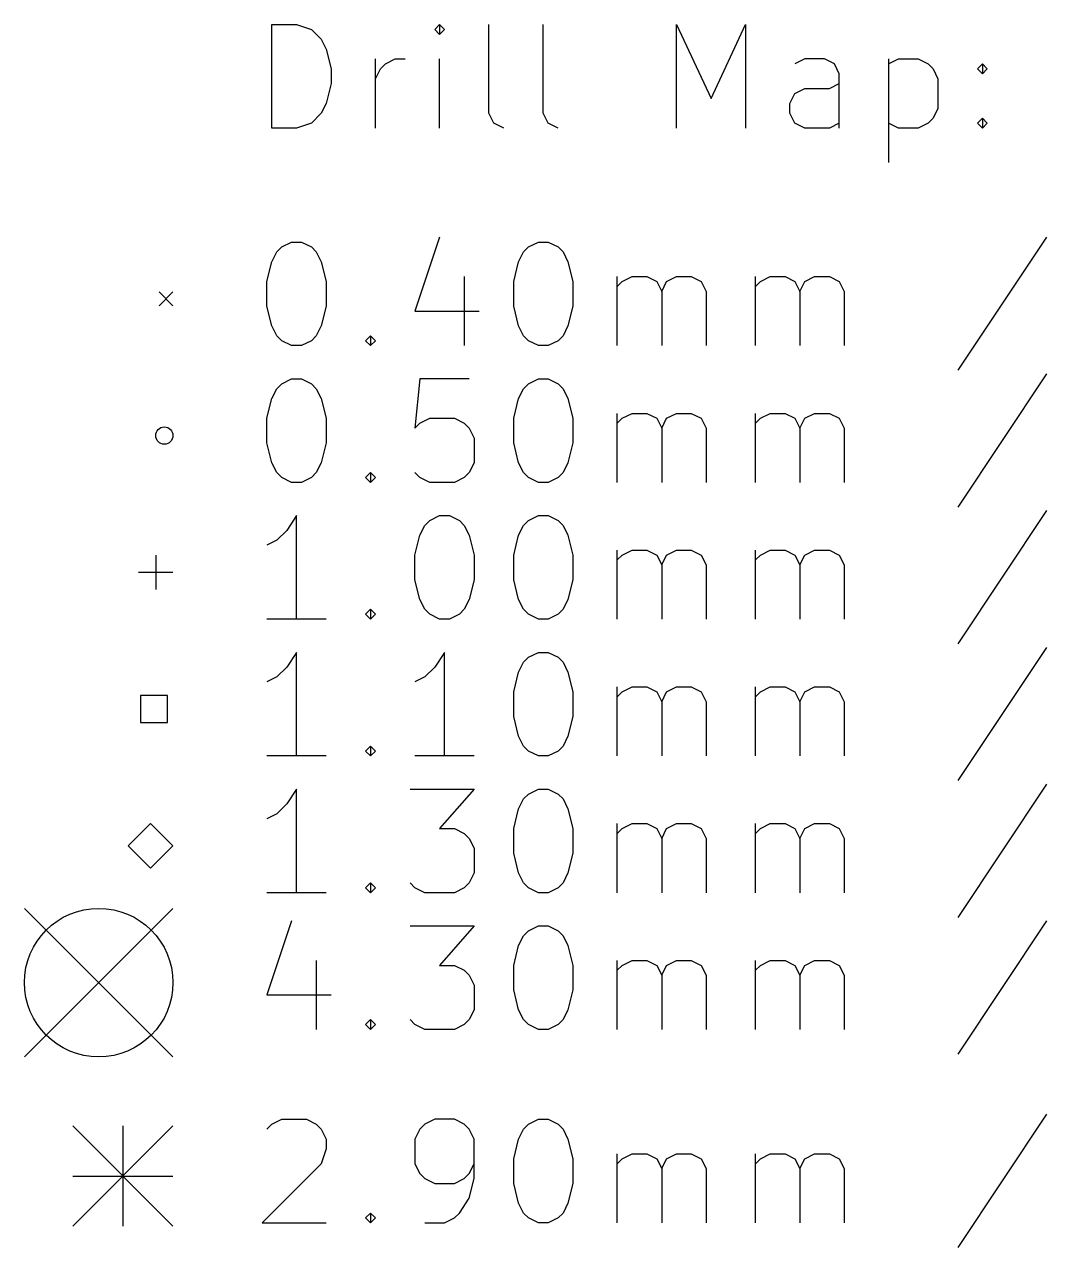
# Model space of a CAD drawing. Extents: x 46 to 146, y -167 to -22.
# Drawn here: x 46.12 to 75.72, y -166.65 to -131.23 of the extents above; entities that cross this region are included whole.
import ezdxf

# ---------------------------------------------------------------- set-up
doc = ezdxf.new("R2010")
doc.units = 0
doc.header["$MEASUREMENT"] = 0
doc.layers.add('BLACK', color=7, linetype='CONTINUOUS')

msp = doc.modelspace()

# ---------------------------------------------------------------- linework, layer by layer
at = {"layer": 'BLACK', "linetype": 'CONTINUOUS'}
for p, q in [((53.2893, -134.232), (53.2893, -131.232)), ((53.2893, -131.232), (54.0036, -131.232)), ((54.0036, -131.232), (54.4321, -131.375)), ((54.4321, -131.375), (54.7179, -131.661)), ((58.1464, -131.232), (58.0036, -131.375)), ((58.0036, -131.375), (58.1464, -131.518)), ((58.2893, -131.375), (58.1464, -131.232)), ((58.1464, -131.232), (58.1464, -131.518)), ((58.1464, -131.518), (58.2893, -131.375)), ((59.575, -133.804), (59.575, -131.232)), ((61.1464, -133.804), (61.1464, -131.232)), ((65.0036, -134.232), (65.0036, -131.232)), ((65.0036, -131.232), (66.0036, -133.375)), ((66.0036, -133.375), (67.0036, -131.232)), ((67.0036, -131.232), (67.0036, -134.232)), ((54.7179, -131.661), (54.8607, -131.946)), ((54.8607, -131.946), (55.0036, -132.518)), ((56.2893, -134.232), (56.2893, -132.232)), ((56.4321, -132.518), (56.575, -132.375)), ((56.575, -132.375), (56.8607, -132.232)), ((56.8607, -132.232), (57.1464, -132.232)), ((58.1464, -134.232), (58.1464, -132.232)), ((68.7179, -132.232), (68.4321, -132.375)), ((69.2893, -132.232), (68.7179, -132.232)), ((69.575, -132.375), (69.2893, -132.232)), ((69.7179, -132.661), (69.575, -132.375)), ((71.1464, -132.232), (71.1464, -135.232)), ((71.1464, -132.375), (71.4321, -132.232)), ((71.4321, -132.232), (72.0036, -132.232)), ((72.0036, -132.232), (72.2893, -132.375)), ((72.2893, -132.375), (72.4321, -132.518)), ((73.7179, -132.518), (73.8607, -132.375)), ((73.8607, -132.375), (74.0036, -132.518)), ((73.8607, -132.375), (73.8607, -132.661)), ((55.0036, -132.518), (55.0036, -132.946)), ((56.2893, -132.804), (56.4321, -132.518)), ((69.7179, -134.232), (69.7179, -132.661)), ((72.4321, -132.518), (72.575, -132.804)), ((73.8607, -132.661), (73.7179, -132.518)), ((74.0036, -132.518), (73.8607, -132.661)), ((55.0036, -132.946), (54.8607, -133.518)), ((68.4321, -133.232), (68.7179, -133.089)), ((68.7179, -133.089), (69.4321, -133.089)), ((69.4321, -133.089), (69.7179, -132.946)), ((72.575, -132.804), (72.575, -133.661)), ((68.2893, -133.518), (68.4321, -133.232)), ((54.7179, -133.804), (54.4321, -134.089)), ((54.8607, -133.518), (54.7179, -133.804)), ((59.7179, -134.089), (59.575, -133.804)), ((61.2893, -134.089), (61.1464, -133.804)), ((68.2893, -133.804), (68.2893, -133.518)), ((68.4321, -134.089), (68.2893, -133.804)), ((72.575, -133.661), (72.4321, -133.946)), ((54.4321, -134.089), (54.0036, -134.232)), ((60.0036, -134.232), (59.7179, -134.089)), ((61.575, -134.232), (61.2893, -134.089)), ((68.7179, -134.232), (68.4321, -134.089)), ((69.7179, -134.089), (69.4321, -134.232)), ((71.4321, -134.232), (71.1464, -134.089)), ((72.2893, -134.089), (72.0036, -134.232)), ((72.4321, -133.946), (72.2893, -134.089)), ((73.7179, -134.089), (73.8607, -133.946)), ((73.8607, -134.232), (73.7179, -134.089)), ((73.8607, -133.946), (74.0036, -134.089)), ((73.8607, -133.946), (73.8607, -134.232)), ((74.0036, -134.089), (73.8607, -134.232)), ((54.0036, -134.232), (53.2893, -134.232)), ((69.4321, -134.232), (68.7179, -134.232)), ((72.0036, -134.232), (71.4321, -134.232)), ((58.1464, -137.389), (57.4321, -139.532)), ((75.7179, -137.389), (73.1464, -141.246)), ((53.4321, -137.818), (53.575, -137.675)), ((53.575, -137.675), (53.8607, -137.532)), ((53.8607, -137.532), (54.1464, -137.532)), ((54.1464, -137.532), (54.4321, -137.675)), ((54.4321, -137.675), (54.575, -137.818)), ((60.575, -137.818), (60.7179, -137.675)), ((60.7179, -137.675), (61.0036, -137.532)), ((61.0036, -137.532), (61.2893, -137.532)), ((61.2893, -137.532), (61.575, -137.675)), ((61.575, -137.675), (61.7179, -137.818)), ((53.1464, -138.675), (53.2893, -138.104)), ((53.2893, -138.104), (53.4321, -137.818)), ((54.575, -137.818), (54.7179, -138.104)), ((54.7179, -138.104), (54.8607, -138.675)), ((60.2893, -138.675), (60.4321, -138.104)), ((60.4321, -138.104), (60.575, -137.818)), ((61.7179, -137.818), (61.8607, -138.104)), ((61.8607, -138.104), (62.0036, -138.675)), ((53.1464, -139.389), (53.1464, -138.675)), ((54.8607, -138.675), (54.8607, -139.389)), ((58.8607, -138.532), (58.8607, -140.532)), ((60.2893, -139.389), (60.2893, -138.675)), ((62.0036, -138.675), (62.0036, -139.389)), ((63.2893, -140.532), (63.2893, -138.532)), ((63.2893, -138.818), (63.4321, -138.675)), ((63.4321, -138.675), (63.7179, -138.532)), ((63.7179, -138.532), (64.1464, -138.532)), ((64.1464, -138.532), (64.4321, -138.675)), ((64.4321, -138.675), (64.575, -138.961)), ((64.575, -138.961), (64.7179, -138.675)), ((64.7179, -138.675), (65.0036, -138.532)), ((65.0036, -138.532), (65.4321, -138.532)), ((65.4321, -138.532), (65.7179, -138.675)), ((65.7179, -138.675), (65.8607, -138.961)), ((67.2893, -140.532), (67.2893, -138.532)), ((67.2893, -138.818), (67.4321, -138.675)), ((67.4321, -138.675), (67.7179, -138.532)), ((67.7179, -138.532), (68.1464, -138.532)), ((68.1464, -138.532), (68.4321, -138.675)), ((68.4321, -138.675), (68.575, -138.961)), ((68.575, -138.961), (68.7179, -138.675)), ((68.7179, -138.675), (69.0036, -138.532)), ((69.0036, -138.532), (69.4321, -138.532)), ((69.4321, -138.532), (69.7179, -138.675)), ((69.7179, -138.675), (69.8607, -138.961)), ((50.025, -138.975), (50.425, -139.375)), ((50.425, -138.975), (50.025, -139.375)), ((64.575, -138.961), (64.575, -140.532)), ((65.8607, -138.961), (65.8607, -140.532)), ((68.575, -138.961), (68.575, -140.532)), ((69.8607, -138.961), (69.8607, -140.532)), ((53.2893, -139.961), (53.1464, -139.389)), ((54.8607, -139.389), (54.7179, -139.961)), ((60.4321, -139.961), (60.2893, -139.389)), ((62.0036, -139.389), (61.8607, -139.961)), ((57.4321, -139.532), (59.2893, -139.532)), ((53.4321, -140.246), (53.2893, -139.961)), ((54.7179, -139.961), (54.575, -140.246)), ((60.575, -140.246), (60.4321, -139.961)), ((61.8607, -139.961), (61.7179, -140.246)), ((53.575, -140.389), (53.4321, -140.246)), ((53.8607, -140.532), (53.575, -140.389)), ((54.1464, -140.532), (53.8607, -140.532)), ((54.4321, -140.389), (54.1464, -140.532)), ((54.575, -140.246), (54.4321, -140.389)), ((56.0036, -140.389), (56.1464, -140.246)), ((56.1464, -140.532), (56.0036, -140.389)), ((56.1464, -140.246), (56.2893, -140.389)), ((56.1464, -140.246), (56.1464, -140.532)), ((56.2893, -140.389), (56.1464, -140.532)), ((60.7179, -140.389), (60.575, -140.246)), ((61.0036, -140.532), (60.7179, -140.389)), ((61.2893, -140.532), (61.0036, -140.532)), ((61.575, -140.389), (61.2893, -140.532)), ((61.7179, -140.246), (61.575, -140.389)), ((53.4321, -141.778), (53.575, -141.635)), ((53.575, -141.635), (53.8607, -141.492)), ((53.8607, -141.492), (54.1464, -141.492)), ((54.1464, -141.492), (54.4321, -141.635)), ((54.4321, -141.635), (54.575, -141.778)), ((57.575, -141.492), (57.4321, -142.921)), ((59.0036, -141.492), (57.575, -141.492)), ((60.575, -141.778), (60.7179, -141.635)), ((60.7179, -141.635), (61.0036, -141.492)), ((61.0036, -141.492), (61.2893, -141.492)), ((61.2893, -141.492), (61.575, -141.635)), ((61.575, -141.635), (61.7179, -141.778)), ((75.7179, -141.349), (73.1464, -145.206)), ((53.2893, -142.064), (53.4321, -141.778)), ((54.575, -141.778), (54.7179, -142.064)), ((60.4321, -142.064), (60.575, -141.778)), ((61.7179, -141.778), (61.8607, -142.064)), ((53.1464, -142.635), (53.2893, -142.064)), ((54.7179, -142.064), (54.8607, -142.635)), ((60.2893, -142.635), (60.4321, -142.064)), ((61.8607, -142.064), (62.0036, -142.635)), ((53.1464, -143.349), (53.1464, -142.635)), ((54.8607, -142.635), (54.8607, -143.349)), ((57.575, -142.778), (57.8607, -142.635)), ((57.8607, -142.635), (58.575, -142.635)), ((58.575, -142.635), (58.8607, -142.778)), ((60.2893, -143.349), (60.2893, -142.635)), ((62.0036, -142.635), (62.0036, -143.349)), ((63.2893, -144.492), (63.2893, -142.492)), ((63.2893, -142.778), (63.4321, -142.635)), ((63.4321, -142.635), (63.7179, -142.492)), ((63.7179, -142.492), (64.1464, -142.492)), ((64.1464, -142.492), (64.4321, -142.635)), ((64.4321, -142.635), (64.575, -142.921)), ((64.575, -142.921), (64.7179, -142.635)), ((64.7179, -142.635), (65.0036, -142.492)), ((65.0036, -142.492), (65.4321, -142.492)), ((65.4321, -142.492), (65.7179, -142.635)), ((65.7179, -142.635), (65.8607, -142.921)), ((67.2893, -144.492), (67.2893, -142.492)), ((67.2893, -142.778), (67.4321, -142.635)), ((67.4321, -142.635), (67.7179, -142.492)), ((67.7179, -142.492), (68.1464, -142.492)), ((68.1464, -142.492), (68.4321, -142.635)), ((68.4321, -142.635), (68.575, -142.921)), ((68.575, -142.921), (68.7179, -142.635)), ((68.7179, -142.635), (69.0036, -142.492)), ((69.0036, -142.492), (69.4321, -142.492)), ((69.4321, -142.492), (69.7179, -142.635)), ((69.7179, -142.635), (69.8607, -142.921)), ((57.4321, -142.921), (57.575, -142.778)), ((58.8607, -142.778), (59.0036, -142.921)), ((59.0036, -142.921), (59.1464, -143.206)), ((64.575, -142.921), (64.575, -144.492)), ((65.8607, -142.921), (65.8607, -144.492)), ((68.575, -142.921), (68.575, -144.492)), ((69.8607, -142.921), (69.8607, -144.492)), ((53.2893, -143.921), (53.1464, -143.349)), ((54.8607, -143.349), (54.7179, -143.921)), ((59.1464, -143.206), (59.1464, -143.921)), ((60.4321, -143.921), (60.2893, -143.349)), ((62.0036, -143.349), (61.8607, -143.921)), ((53.4321, -144.206), (53.2893, -143.921)), ((54.7179, -143.921), (54.575, -144.206)), ((59.1464, -143.921), (59.0036, -144.206)), ((60.575, -144.206), (60.4321, -143.921)), ((61.8607, -143.921), (61.7179, -144.206)), ((53.575, -144.349), (53.4321, -144.206)), ((53.8607, -144.492), (53.575, -144.349)), ((54.4321, -144.349), (54.1464, -144.492)), ((54.575, -144.206), (54.4321, -144.349)), ((56.0036, -144.349), (56.1464, -144.206)), ((56.1464, -144.492), (56.0036, -144.349)), ((56.1464, -144.206), (56.2893, -144.349)), ((56.1464, -144.206), (56.1464, -144.492)), ((56.2893, -144.349), (56.1464, -144.492)), ((57.575, -144.349), (57.4321, -144.206)), ((57.8607, -144.492), (57.575, -144.349)), ((58.8607, -144.349), (58.575, -144.492)), ((59.0036, -144.206), (58.8607, -144.349)), ((60.7179, -144.349), (60.575, -144.206)), ((61.0036, -144.492), (60.7179, -144.349)), ((61.575, -144.349), (61.2893, -144.492)), ((61.7179, -144.206), (61.575, -144.349)), ((54.1464, -144.492), (53.8607, -144.492)), ((58.575, -144.492), (57.8607, -144.492)), ((61.2893, -144.492), (61.0036, -144.492)), ((54.0036, -145.452), (53.7179, -145.881)), ((54.0036, -148.452), (54.0036, -145.452)), ((57.8607, -145.595), (58.1464, -145.452)), ((58.1464, -145.452), (58.4321, -145.452)), ((58.4321, -145.452), (58.7179, -145.595)), ((60.7179, -145.595), (61.0036, -145.452)), ((61.0036, -145.452), (61.2893, -145.452)), ((61.2893, -145.452), (61.575, -145.595)), ((75.7179, -145.309), (73.1464, -149.166)), ((53.7179, -145.881), (53.4321, -146.166)), ((57.575, -146.024), (57.7179, -145.738)), ((57.7179, -145.738), (57.8607, -145.595)), ((58.7179, -145.595), (58.8607, -145.738)), ((58.8607, -145.738), (59.0036, -146.024)), ((60.4321, -146.024), (60.575, -145.738)), ((60.575, -145.738), (60.7179, -145.595)), ((61.575, -145.595), (61.7179, -145.738)), ((61.7179, -145.738), (61.8607, -146.024)), ((53.4321, -146.166), (53.1464, -146.309)), ((57.4321, -146.595), (57.575, -146.024)), ((59.0036, -146.024), (59.1464, -146.595)), ((60.2893, -146.595), (60.4321, -146.024)), ((61.8607, -146.024), (62.0036, -146.595)), ((49.925, -146.595), (49.925, -147.595)), ((57.4321, -147.309), (57.4321, -146.595)), ((59.1464, -146.595), (59.1464, -147.309)), ((60.2893, -147.309), (60.2893, -146.595)), ((62.0036, -146.595), (62.0036, -147.309)), ((63.2893, -148.452), (63.2893, -146.452)), ((63.2893, -146.738), (63.4321, -146.595)), ((63.4321, -146.595), (63.7179, -146.452)), ((63.7179, -146.452), (64.1464, -146.452)), ((64.1464, -146.452), (64.4321, -146.595)), ((64.4321, -146.595), (64.575, -146.881)), ((64.575, -146.881), (64.7179, -146.595)), ((64.7179, -146.595), (65.0036, -146.452)), ((65.0036, -146.452), (65.4321, -146.452)), ((65.4321, -146.452), (65.7179, -146.595)), ((65.7179, -146.595), (65.8607, -146.881)), ((67.2893, -148.452), (67.2893, -146.452)), ((67.2893, -146.738), (67.4321, -146.595)), ((67.4321, -146.595), (67.7179, -146.452)), ((67.7179, -146.452), (68.1464, -146.452)), ((68.1464, -146.452), (68.4321, -146.595)), ((68.4321, -146.595), (68.575, -146.881)), ((68.575, -146.881), (68.7179, -146.595)), ((68.7179, -146.595), (69.0036, -146.452)), ((69.0036, -146.452), (69.4321, -146.452)), ((69.4321, -146.452), (69.7179, -146.595)), ((69.7179, -146.595), (69.8607, -146.881)), ((64.575, -146.881), (64.575, -148.452)), ((65.8607, -146.881), (65.8607, -148.452)), ((68.575, -146.881), (68.575, -148.452)), ((69.8607, -146.881), (69.8607, -148.452)), ((49.425, -147.095), (50.425, -147.095)), ((57.575, -147.881), (57.4321, -147.309)), ((59.1464, -147.309), (59.0036, -147.881)), ((60.4321, -147.881), (60.2893, -147.309)), ((62.0036, -147.309), (61.8607, -147.881)), ((57.7179, -148.166), (57.575, -147.881)), ((59.0036, -147.881), (58.8607, -148.166)), ((60.575, -148.166), (60.4321, -147.881)), ((61.8607, -147.881), (61.7179, -148.166)), ((56.0036, -148.309), (56.1464, -148.166)), ((56.1464, -148.452), (56.0036, -148.309)), ((56.1464, -148.166), (56.2893, -148.309)), ((56.1464, -148.166), (56.1464, -148.452)), ((56.2893, -148.309), (56.1464, -148.452)), ((57.8607, -148.309), (57.7179, -148.166)), ((58.1464, -148.452), (57.8607, -148.309)), ((58.7179, -148.309), (58.4321, -148.452)), ((58.8607, -148.166), (58.7179, -148.309)), ((60.7179, -148.309), (60.575, -148.166)), ((61.0036, -148.452), (60.7179, -148.309)), ((61.575, -148.309), (61.2893, -148.452)), ((61.7179, -148.166), (61.575, -148.309)), ((54.8607, -148.452), (53.1464, -148.452)), ((58.4321, -148.452), (58.1464, -148.452)), ((61.2893, -148.452), (61.0036, -148.452)), ((54.0036, -149.412), (53.7179, -149.841)), ((54.0036, -152.412), (54.0036, -149.412)), ((58.2893, -149.412), (58.0036, -149.841)), ((58.2893, -152.412), (58.2893, -149.412)), ((60.7179, -149.555), (61.0036, -149.412)), ((61.0036, -149.412), (61.2893, -149.412)), ((61.2893, -149.412), (61.575, -149.555)), ((75.7179, -149.269), (73.1464, -153.126)), ((60.4321, -149.984), (60.575, -149.698)), ((60.575, -149.698), (60.7179, -149.555)), ((61.575, -149.555), (61.7179, -149.698)), ((61.7179, -149.698), (61.8607, -149.984)), ((53.4321, -150.126), (53.1464, -150.269)), ((53.7179, -149.841), (53.4321, -150.126)), ((57.7179, -150.126), (57.4321, -150.269)), ((58.0036, -149.841), (57.7179, -150.126)), ((60.2893, -150.555), (60.4321, -149.984)), ((61.8607, -149.984), (62.0036, -150.555)), ((63.2893, -152.412), (63.2893, -150.412)), ((63.4321, -150.555), (63.7179, -150.412)), ((63.7179, -150.412), (64.1464, -150.412)), ((64.1464, -150.412), (64.4321, -150.555)), ((64.7179, -150.555), (65.0036, -150.412)), ((65.0036, -150.412), (65.4321, -150.412)), ((65.4321, -150.412), (65.7179, -150.555)), ((67.2893, -152.412), (67.2893, -150.412)), ((67.4321, -150.555), (67.7179, -150.412)), ((67.7179, -150.412), (68.1464, -150.412)), ((68.1464, -150.412), (68.4321, -150.555)), ((68.7179, -150.555), (69.0036, -150.412)), ((69.0036, -150.412), (69.4321, -150.412)), ((69.4321, -150.412), (69.7179, -150.555)), ((50.2639, -150.666), (49.4861, -150.666)), ((49.4861, -150.666), (49.4861, -151.444)), ((50.2639, -151.444), (50.2639, -150.666)), ((60.2893, -151.269), (60.2893, -150.555)), ((62.0036, -150.555), (62.0036, -151.269)), ((63.2893, -150.698), (63.4321, -150.555)), ((64.4321, -150.555), (64.575, -150.841)), ((64.575, -150.841), (64.7179, -150.555)), ((64.575, -150.841), (64.575, -152.412)), ((65.7179, -150.555), (65.8607, -150.841)), ((65.8607, -150.841), (65.8607, -152.412)), ((67.2893, -150.698), (67.4321, -150.555)), ((68.4321, -150.555), (68.575, -150.841)), ((68.575, -150.841), (68.7179, -150.555)), ((68.575, -150.841), (68.575, -152.412)), ((69.7179, -150.555), (69.8607, -150.841)), ((69.8607, -150.841), (69.8607, -152.412)), ((49.4861, -151.444), (50.2639, -151.444)), ((60.4321, -151.841), (60.2893, -151.269)), ((62.0036, -151.269), (61.8607, -151.841)), ((60.575, -152.126), (60.4321, -151.841)), ((61.8607, -151.841), (61.7179, -152.126)), ((56.0036, -152.269), (56.1464, -152.126)), ((56.1464, -152.412), (56.0036, -152.269)), ((56.1464, -152.126), (56.2893, -152.269)), ((56.1464, -152.126), (56.1464, -152.412)), ((56.2893, -152.269), (56.1464, -152.412)), ((60.7179, -152.269), (60.575, -152.126)), ((61.0036, -152.412), (60.7179, -152.269)), ((61.575, -152.269), (61.2893, -152.412)), ((61.7179, -152.126), (61.575, -152.269)), ((54.8607, -152.412), (53.1464, -152.412)), ((59.1464, -152.412), (57.4321, -152.412)), ((61.2893, -152.412), (61.0036, -152.412)), ((75.7179, -153.229), (73.1464, -157.086)), ((54.0036, -153.372), (53.7179, -153.801)), ((54.0036, -156.372), (54.0036, -153.372)), ((57.2893, -153.372), (59.1464, -153.372)), ((59.1464, -153.372), (58.1464, -154.515)), ((60.4321, -153.944), (60.575, -153.658)), ((60.575, -153.658), (60.7179, -153.515)), ((60.7179, -153.515), (61.0036, -153.372)), ((61.0036, -153.372), (61.2893, -153.372)), ((61.2893, -153.372), (61.575, -153.515)), ((61.575, -153.515), (61.7179, -153.658)), ((61.7179, -153.658), (61.8607, -153.944)), ((53.7179, -153.801), (53.4321, -154.086)), ((60.2893, -154.515), (60.4321, -153.944)), ((61.8607, -153.944), (62.0036, -154.515)), ((49.775, -154.365), (49.125, -155.015)), ((50.425, -155.015), (49.775, -154.365)), ((53.4321, -154.086), (53.1464, -154.229)), ((63.2893, -156.372), (63.2893, -154.372)), ((63.4321, -154.515), (63.7179, -154.372)), ((63.7179, -154.372), (64.1464, -154.372)), ((64.1464, -154.372), (64.4321, -154.515)), ((64.7179, -154.515), (65.0036, -154.372)), ((65.0036, -154.372), (65.4321, -154.372)), ((65.4321, -154.372), (65.7179, -154.515)), ((67.2893, -156.372), (67.2893, -154.372)), ((67.4321, -154.515), (67.7179, -154.372)), ((67.7179, -154.372), (68.1464, -154.372)), ((68.1464, -154.372), (68.4321, -154.515)), ((68.7179, -154.515), (69.0036, -154.372)), ((69.0036, -154.372), (69.4321, -154.372)), ((69.4321, -154.372), (69.7179, -154.515)), ((58.1464, -154.515), (58.575, -154.515)), ((58.575, -154.515), (58.8607, -154.658)), ((58.8607, -154.658), (59.0036, -154.801)), ((60.2893, -155.229), (60.2893, -154.515)), ((62.0036, -154.515), (62.0036, -155.229)), ((63.2893, -154.658), (63.4321, -154.515)), ((64.4321, -154.515), (64.575, -154.801)), ((64.575, -154.801), (64.7179, -154.515)), ((65.7179, -154.515), (65.8607, -154.801)), ((67.2893, -154.658), (67.4321, -154.515)), ((68.4321, -154.515), (68.575, -154.801)), ((68.575, -154.801), (68.7179, -154.515)), ((69.7179, -154.515), (69.8607, -154.801)), ((49.125, -155.015), (49.775, -155.665)), ((49.775, -155.665), (50.425, -155.015)), ((59.0036, -154.801), (59.1464, -155.086)), ((59.1464, -155.086), (59.1464, -155.801)), ((64.575, -154.801), (64.575, -156.372)), ((65.8607, -154.801), (65.8607, -156.372)), ((68.575, -154.801), (68.575, -156.372)), ((69.8607, -154.801), (69.8607, -156.372)), ((60.4321, -155.801), (60.2893, -155.229)), ((62.0036, -155.229), (61.8607, -155.801)), ((59.1464, -155.801), (59.0036, -156.086)), ((60.575, -156.086), (60.4321, -155.801)), ((61.8607, -155.801), (61.7179, -156.086)), ((56.0036, -156.229), (56.1464, -156.086)), ((56.1464, -156.086), (56.2893, -156.229)), ((56.1464, -156.086), (56.1464, -156.372)), ((57.4321, -156.229), (57.2893, -156.086)), ((59.0036, -156.086), (58.8607, -156.229)), ((60.7179, -156.229), (60.575, -156.086)), ((61.7179, -156.086), (61.575, -156.229)), ((54.8607, -156.372), (53.1464, -156.372)), ((56.1464, -156.372), (56.0036, -156.229)), ((56.2893, -156.229), (56.1464, -156.372)), ((57.7179, -156.372), (57.4321, -156.229)), ((58.575, -156.372), (57.7179, -156.372)), ((58.8607, -156.229), (58.575, -156.372)), ((61.0036, -156.372), (60.7179, -156.229)), ((61.2893, -156.372), (61.0036, -156.372)), ((61.575, -156.229), (61.2893, -156.372)), ((46.125, -156.825), (50.425, -161.125)), ((50.425, -156.825), (46.125, -161.125)), ((53.8607, -157.189), (53.1464, -159.332)), ((75.7179, -157.189), (73.1464, -161.046)), ((57.2893, -157.332), (59.1464, -157.332)), ((59.1464, -157.332), (58.1464, -158.475)), ((60.575, -157.618), (60.7179, -157.475)), ((60.7179, -157.475), (61.0036, -157.332)), ((61.0036, -157.332), (61.2893, -157.332)), ((61.2893, -157.332), (61.575, -157.475)), ((61.575, -157.475), (61.7179, -157.618)), ((60.2893, -158.475), (60.4321, -157.904)), ((60.4321, -157.904), (60.575, -157.618)), ((61.7179, -157.618), (61.8607, -157.904)), ((61.8607, -157.904), (62.0036, -158.475)), ((54.575, -158.332), (54.575, -160.332)), ((58.1464, -158.475), (58.575, -158.475)), ((58.575, -158.475), (58.8607, -158.618)), ((58.8607, -158.618), (59.0036, -158.761)), ((60.2893, -159.189), (60.2893, -158.475)), ((62.0036, -158.475), (62.0036, -159.189)), ((63.2893, -160.332), (63.2893, -158.332)), ((63.2893, -158.618), (63.4321, -158.475)), ((63.4321, -158.475), (63.7179, -158.332)), ((63.7179, -158.332), (64.1464, -158.332)), ((64.1464, -158.332), (64.4321, -158.475)), ((64.4321, -158.475), (64.575, -158.761)), ((64.575, -158.761), (64.7179, -158.475)), ((64.7179, -158.475), (65.0036, -158.332)), ((65.0036, -158.332), (65.4321, -158.332)), ((65.4321, -158.332), (65.7179, -158.475)), ((65.7179, -158.475), (65.8607, -158.761)), ((67.2893, -160.332), (67.2893, -158.332)), ((67.2893, -158.618), (67.4321, -158.475)), ((67.4321, -158.475), (67.7179, -158.332)), ((67.7179, -158.332), (68.1464, -158.332)), ((68.1464, -158.332), (68.4321, -158.475)), ((68.4321, -158.475), (68.575, -158.761)), ((68.575, -158.761), (68.7179, -158.475)), ((68.7179, -158.475), (69.0036, -158.332)), ((69.0036, -158.332), (69.4321, -158.332)), ((69.4321, -158.332), (69.7179, -158.475)), ((69.7179, -158.475), (69.8607, -158.761)), ((59.0036, -158.761), (59.1464, -159.046)), ((64.575, -158.761), (64.575, -160.332)), ((65.8607, -158.761), (65.8607, -160.332)), ((68.575, -158.761), (68.575, -160.332)), ((69.8607, -158.761), (69.8607, -160.332)), ((53.1464, -159.332), (55.0036, -159.332)), ((59.1464, -159.046), (59.1464, -159.761)), ((60.4321, -159.761), (60.2893, -159.189)), ((62.0036, -159.189), (61.8607, -159.761)), ((56.0036, -160.189), (56.1464, -160.046)), ((56.1464, -160.046), (56.2893, -160.189)), ((56.1464, -160.046), (56.1464, -160.332)), ((57.4321, -160.189), (57.2893, -160.046)), ((59.0036, -160.046), (58.8607, -160.189)), ((59.1464, -159.761), (59.0036, -160.046)), ((60.575, -160.046), (60.4321, -159.761)), ((60.7179, -160.189), (60.575, -160.046)), ((61.7179, -160.046), (61.575, -160.189)), ((61.8607, -159.761), (61.7179, -160.046)), ((56.1464, -160.332), (56.0036, -160.189)), ((56.2893, -160.189), (56.1464, -160.332)), ((57.7179, -160.332), (57.4321, -160.189)), ((58.575, -160.332), (57.7179, -160.332)), ((58.8607, -160.189), (58.575, -160.332)), ((61.0036, -160.332), (60.7179, -160.189)), ((61.2893, -160.332), (61.0036, -160.332)), ((61.575, -160.189), (61.2893, -160.332)), ((75.7179, -162.789), (73.1464, -166.646)), ((47.525, -163.125), (50.425, -166.025)), ((50.425, -163.125), (47.525, -166.025)), ((48.975, -163.125), (48.975, -166.025)), ((53.1464, -163.218), (53.2893, -163.075)), ((53.2893, -163.075), (53.575, -162.932)), ((53.575, -162.932), (54.2893, -162.932)), ((54.2893, -162.932), (54.575, -163.075)), ((54.575, -163.075), (54.7179, -163.218)), ((54.7179, -163.218), (54.8607, -163.504)), ((57.575, -163.218), (57.4321, -163.504)), ((57.7179, -163.075), (57.575, -163.218)), ((58.0036, -162.932), (57.7179, -163.075)), ((58.575, -162.932), (58.0036, -162.932)), ((58.8607, -163.075), (58.575, -162.932)), ((59.0036, -163.218), (58.8607, -163.075)), ((59.1464, -163.504), (59.0036, -163.218)), ((60.4321, -163.504), (60.575, -163.218)), ((60.575, -163.218), (60.7179, -163.075)), ((60.7179, -163.075), (61.0036, -162.932)), ((61.0036, -162.932), (61.2893, -162.932)), ((61.2893, -162.932), (61.575, -163.075)), ((61.575, -163.075), (61.7179, -163.218)), ((61.7179, -163.218), (61.8607, -163.504)), ((54.8607, -163.504), (54.8607, -163.789)), ((57.4321, -163.504), (57.4321, -164.218)), ((59.1464, -164.646), (59.1464, -163.504)), ((60.2893, -164.075), (60.4321, -163.504)), ((61.8607, -163.504), (62.0036, -164.075)), ((54.8607, -163.789), (54.7179, -164.218)), ((63.2893, -165.932), (63.2893, -163.932)), ((63.4321, -164.075), (63.7179, -163.932)), ((63.7179, -163.932), (64.1464, -163.932)), ((64.1464, -163.932), (64.4321, -164.075)), ((64.7179, -164.075), (65.0036, -163.932)), ((65.0036, -163.932), (65.4321, -163.932)), ((65.4321, -163.932), (65.7179, -164.075)), ((67.2893, -165.932), (67.2893, -163.932)), ((67.4321, -164.075), (67.7179, -163.932)), ((67.7179, -163.932), (68.1464, -163.932)), ((68.1464, -163.932), (68.4321, -164.075)), ((68.7179, -164.075), (69.0036, -163.932)), ((69.0036, -163.932), (69.4321, -163.932)), ((69.4321, -163.932), (69.7179, -164.075)), ((54.7179, -164.218), (53.0036, -165.932)), ((57.4321, -164.218), (57.575, -164.504)), ((59.0036, -164.504), (59.1464, -164.218)), ((60.2893, -164.789), (60.2893, -164.075)), ((62.0036, -164.075), (62.0036, -164.789)), ((63.2893, -164.218), (63.4321, -164.075)), ((64.4321, -164.075), (64.575, -164.361)), ((64.575, -164.361), (64.7179, -164.075)), ((65.7179, -164.075), (65.8607, -164.361)), ((67.2893, -164.218), (67.4321, -164.075)), ((68.4321, -164.075), (68.575, -164.361)), ((68.575, -164.361), (68.7179, -164.075)), ((69.7179, -164.075), (69.8607, -164.361)), ((47.525, -164.575), (50.425, -164.575)), ((57.575, -164.504), (57.7179, -164.646)), ((57.7179, -164.646), (58.0036, -164.789)), ((58.575, -164.789), (58.8607, -164.646)), ((58.8607, -164.646), (59.0036, -164.504)), ((59.0036, -165.218), (59.1464, -164.646)), ((64.575, -164.361), (64.575, -165.932)), ((65.8607, -164.361), (65.8607, -165.932)), ((68.575, -164.361), (68.575, -165.932)), ((69.8607, -164.361), (69.8607, -165.932)), ((58.0036, -164.789), (58.575, -164.789)), ((60.4321, -165.361), (60.2893, -164.789)), ((62.0036, -164.789), (61.8607, -165.361)), ((58.7179, -165.646), (59.0036, -165.218)), ((60.575, -165.646), (60.4321, -165.361)), ((61.8607, -165.361), (61.7179, -165.646)), ((56.0036, -165.789), (56.1464, -165.646)), ((56.1464, -165.646), (56.2893, -165.789)), ((56.1464, -165.646), (56.1464, -165.932)), ((58.575, -165.789), (58.7179, -165.646)), ((60.7179, -165.789), (60.575, -165.646)), ((61.7179, -165.646), (61.575, -165.789)), ((53.0036, -165.932), (54.8607, -165.932)), ((56.1464, -165.932), (56.0036, -165.789)), ((56.2893, -165.789), (56.1464, -165.932)), ((57.7179, -165.932), (58.2893, -165.932)), ((58.2893, -165.932), (58.575, -165.789)), ((61.0036, -165.932), (60.7179, -165.789)), ((61.2893, -165.932), (61.0036, -165.932)), ((61.575, -165.789), (61.2893, -165.932))]:
    msp.add_line(p, q, dxfattribs=at)
at = {"layer": 'BLACK'}
for centre, radius in [((50.175, -143.135), 0.25), ((48.275, -158.975), 2.15)]:
    msp.add_circle(centre, radius, dxfattribs=at)

doc.saveas('drawing.dxf')
